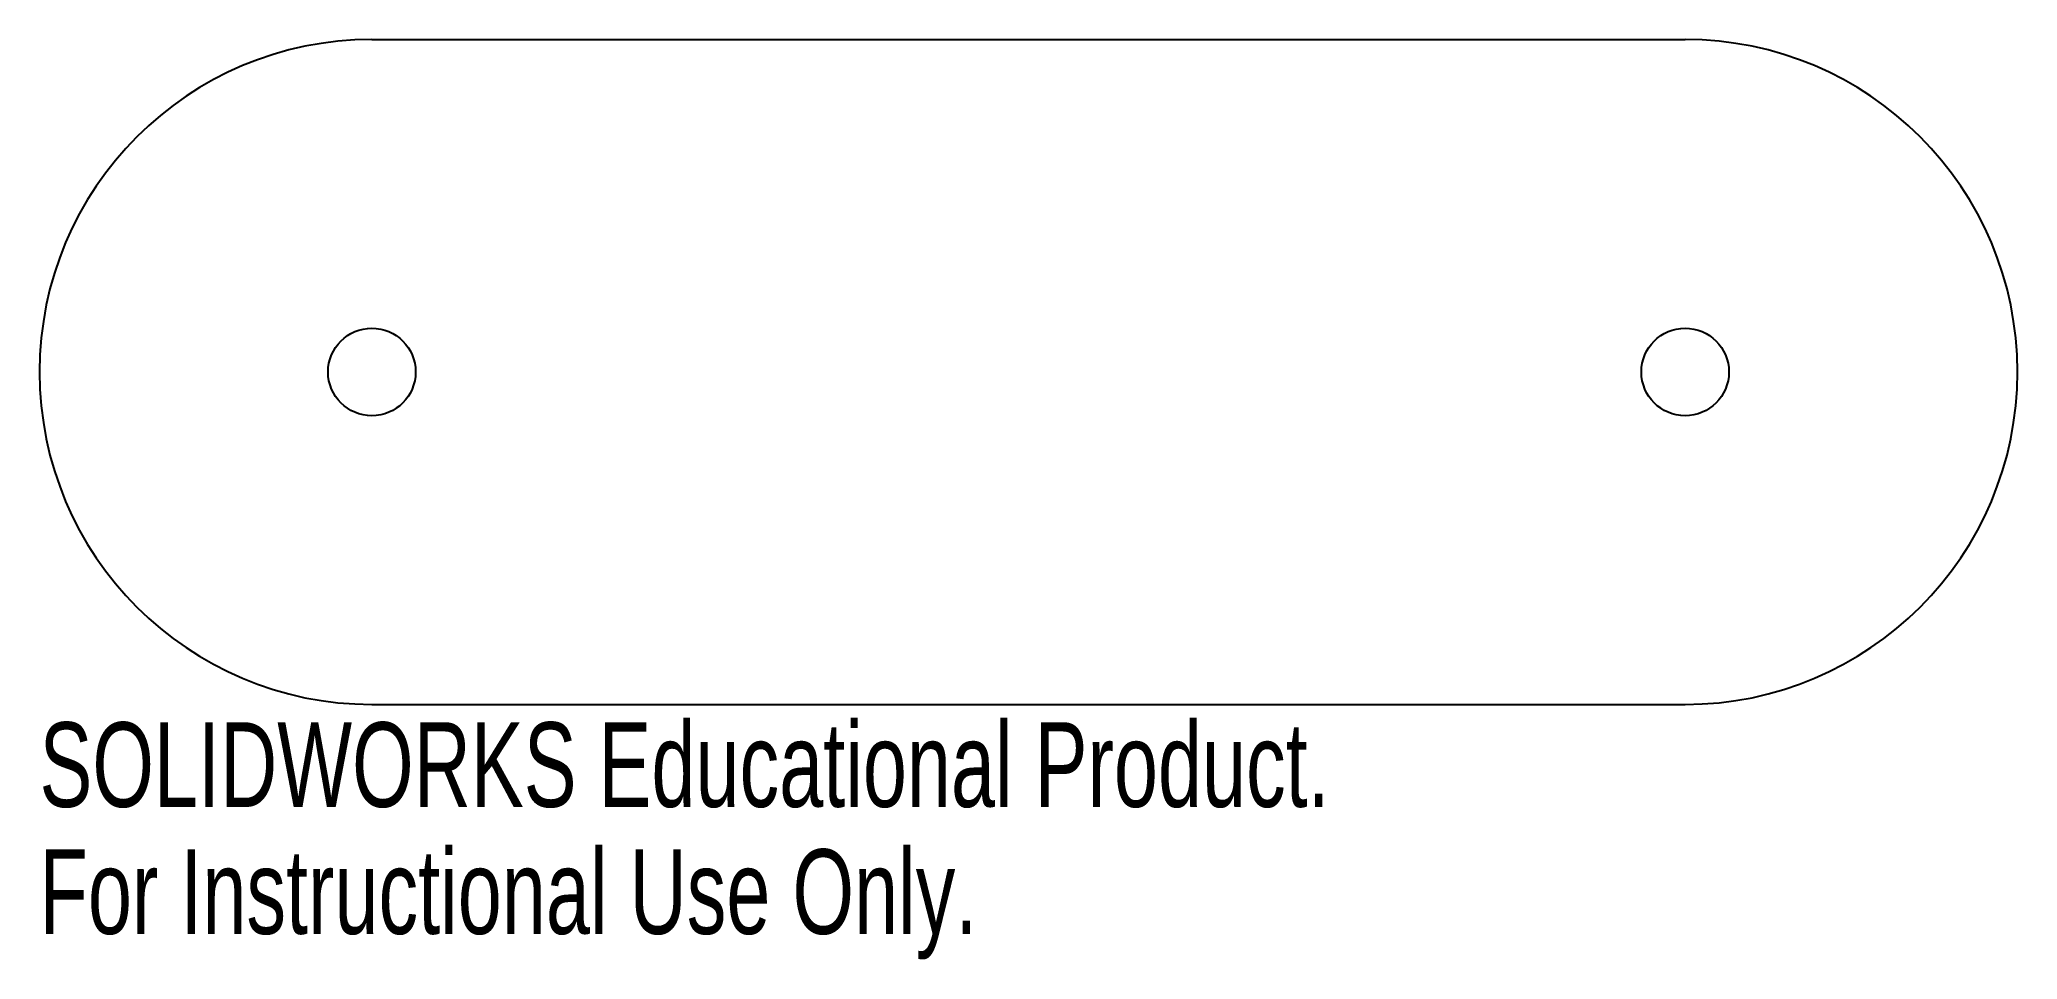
# Model space of a CAD drawing. Header units: millimetres. Extents: x -19 to 94, y -34 to 19.
import ezdxf

# ---------------------------------------------------------------- set-up
doc = ezdxf.new("R2010")
doc.units = ezdxf.units.MM
doc.styles.add('SLDTEXTSTYLE0', font='TXT', dxfattribs={"width": 0.7})

msp = doc.modelspace()

# ---------------------------------------------------------------- linework, layer by layer
at = {"color": 7, "linetype": 'Continuous', "lineweight": 25}
for p, q in [((0, 18.98), (75, 18.98)), ((0, -18.98), (75, -18.98))]:
    msp.add_line(p, q, dxfattribs=at)
for centre in [(0, 0), (75, 0)]:
    msp.add_circle(centre, 2.5, dxfattribs=at)
for centre, start, end in [((0, 0), 90, 270), ((75, 0), 270, 90)]:
    msp.add_arc(centre, 18.98, start, end, dxfattribs=at)

# ---------------------------------------------------------------- texts
at = {"color": 7, "linetype": 'Continuous', "char_height": 4.8336, "attachment_point": 1, "style": 'SLDTEXTSTYLE0'}
for s, insert in [('SOLIDWORKS Educational Product.', (-18.98, -20)), ('For Instructional Use Only.', (-18.98, -27.25))]:
    msp.add_mtext(s, dxfattribs=dict(at, insert=insert))

doc.saveas('drawing.dxf')
